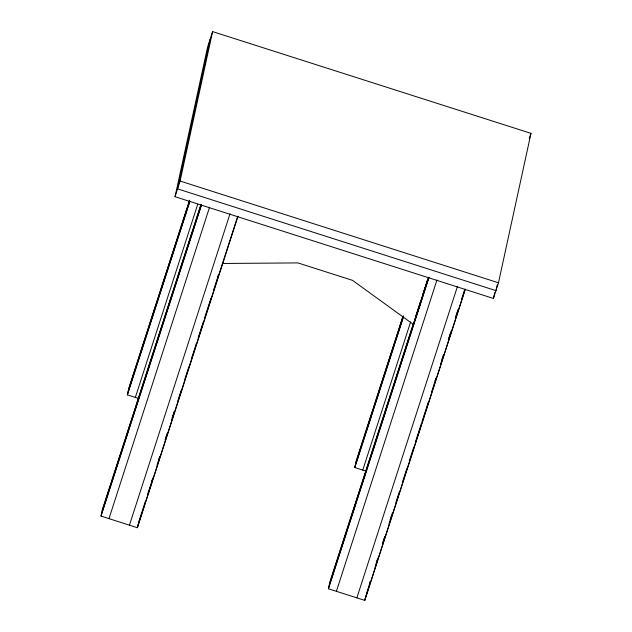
<?xml version="1.0" encoding="UTF-8"?>
<svg xmlns="http://www.w3.org/2000/svg" width="632" height="632" viewBox="0 0 632 632"><rect width="100%" height="100%" fill="white"/><g stroke="black" fill="none" stroke-linecap="round" stroke-linejoin="round"><path stroke-width="0.95" d="M237.972 216.357L137.405 527.72L101.017 516.091L102.463 509.447L200.905 204.657M138.582 398.452L127.38 394.874L128.825 388.23L189.41 200.668M175.032 196.702L207.541 47.258L212.597 31.6L530.983 133.352L498.474 282.796L493.418 298.454L175.032 196.702L180.088 181.044L212.597 31.6M210.069 39.429L177.56 188.873L495.946 290.625L497.21 284.842M137.405 527.72L138.226 523.928M465.389 289.037L364.822 600.4L328.435 588.771L329.88 582.127L413.186 324.224M365.999 471.132L354.805 467.554L356.25 460.91L402.892 316.482M418.937 307.729L419.253 306.275M419.664 305.493L419.98 304.039M364.822 600.4L365.857 595.652M493.418 298.454L494.682 292.671M417.626 311.505C417.073 313.361 418.25 309.53 417.689 311.402M128.509 389.683L189.703 200.241M127.696 393.42L189.798 201.166M127.38 394.874L189.782 201.679M135.343 397.417L197.745 204.223M102.147 510.901L201.197 204.231M101.333 514.638L201.292 205.155M101.017 516.091L201.584 204.728M108.98 518.635L209.548 207.272M129.441 525.176L230.008 213.814M151.877 480.755L152.786 477.942M158.237 461.06L159.754 456.367M165.205 439.485L167.322 432.92M172.173 417.918L174.29 411.353M217.606 277.243L218.514 274.43M138.835 521.597L145.194 501.903M147.619 494.398L152.162 480.328M157.013 465.326L159.738 456.881M165.189 440.006L166.706 435.314M171.549 420.312L174.274 411.867M177.908 400.617L181.242 390.3M184.876 379.042L188.818 366.852M191.243 359.347L196.386 343.405M198.203 337.78L203.354 321.838M204.571 318.086L210.93 298.391M213.355 290.886L217.898 276.816M137.721 526.266L237.75 216.199M355.935 462.363L403.184 316.063M355.121 466.1L403.587 316.047M354.805 467.554L403.572 316.561M362.76 470.097L410.618 321.917M415.603 316.719L420.754 300.777M422.571 295.152L427.722 279.21M329.564 583.581L428.014 278.783M413.834 323.07L428.101 278.902M428.78 277.25L413.518 324.524L352.514 280.355L297.933 262.912L222.48 263.473M328.751 587.318L428.717 277.835M328.435 588.771L429.002 277.409M336.398 591.315L436.965 279.952M356.867 597.856L457.434 286.493M369.301 584.379L370.21 581.566M376.269 562.812L377.778 558.119M382.629 543.117L384.746 536.552M390.197 519.67L392.322 513.105M435.029 380.867L435.938 378.055M441.997 359.3L443.514 354.607M448.357 339.605L451.082 331.168M455.933 316.158L458.05 309.593M366.26 594.27L370.194 582.08M375.045 567.078L377.162 560.513M382.613 543.631L384.738 537.066M388.972 523.936L391.698 515.499M395.94 502.369L399.274 492.052M402.3 482.674L406.85 468.604M409.267 461.099L413.81 447.029M415.635 441.405L421.386 423.59M421.994 421.71L428.354 402.015M431.38 392.638L435.93 378.568M440.773 363.566L442.89 357.001M448.349 340.119L450.466 333.554M455.309 318.552L458.042 310.107M461.676 298.857L464.402 290.412M365.138 598.946L465.105 289.464M529.3 138.566L530.983 133.352M180.088 181.044L498.474 282.796"/></g></svg>
